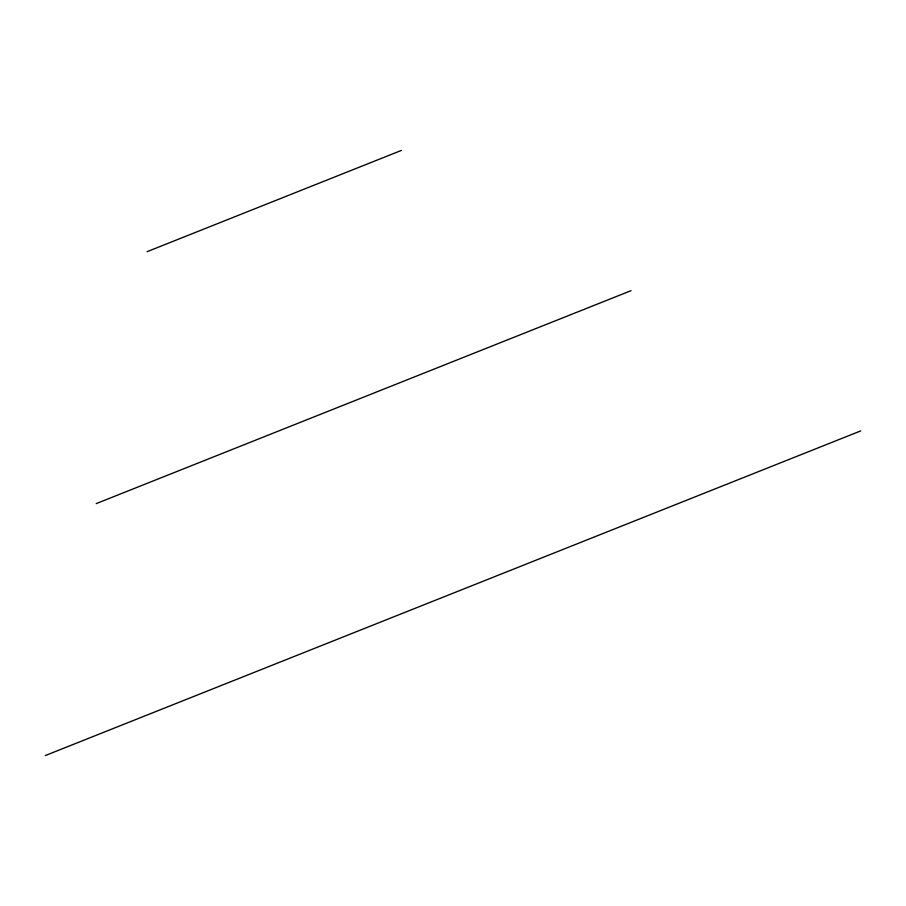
<?xml version="1.0" encoding="UTF-8"?>
<svg xmlns="http://www.w3.org/2000/svg" width="906" height="906" viewBox="0 0 906 906"><rect width="100%" height="100%" fill="white"/><g stroke="black" fill="none" stroke-linecap="round" stroke-linejoin="round"><path stroke-width="1.36" d="M147.089 251.675L401.347 150.441M96.195 503.623L631.029 290.679M45.3 755.559L860.7 430.916"/></g></svg>
